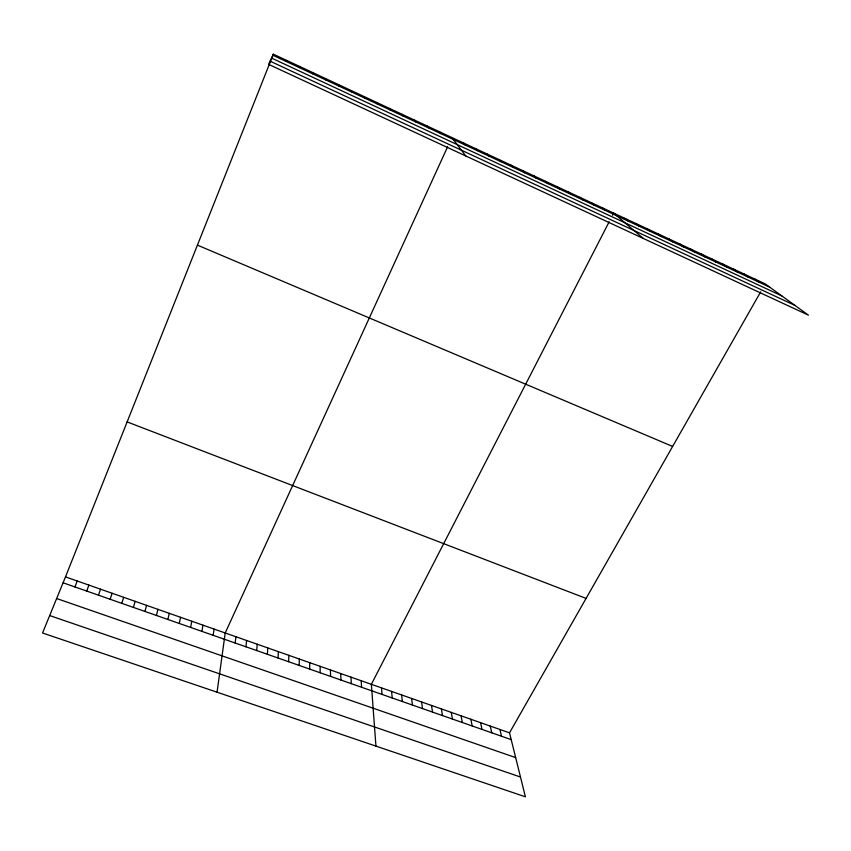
<?xml version="1.0" encoding="UTF-8"?>
<svg xmlns="http://www.w3.org/2000/svg" width="851" height="851" viewBox="0 0 851 851"><rect width="100%" height="100%" fill="white"/><g stroke="black" fill="none" stroke-linecap="round" stroke-linejoin="round"><path stroke-width="1.28" d="M309.668 669.099L309.743 662.674M299.158 665.418L299.329 659.014M288.606 661.727L288.872 655.344M312.625 73.803L312.679 72.548M278.011 658.014L278.373 651.653M267.363 654.291L267.82 647.951M256.672 650.558L257.236 644.228M245.95 646.803L246.599 640.495M235.163 643.026L235.929 636.75M217.058 692.203L225.207 632.984L447.658 146.723M213.154 635.325L214.112 629.08M299.446 67.644L299.648 66.463M201.91 631.389L202.974 625.177M190.613 627.432L191.794 621.241M179.274 623.464L180.561 617.294M167.881 619.475L169.275 613.337M156.435 615.475L157.946 609.359M144.947 611.454L146.563 605.359M133.405 607.412L135.128 601.349M121.81 603.359L123.65 597.317M286.191 61.463L286.542 60.336M110.162 599.285L112.119 593.264M98.471 595.189L100.546 589.2M86.728 591.073L88.908 585.105M74.931 586.945L77.228 581.01M760.688 291.829L509.515 732.839L525.397 796.813L42.55 632.995L65.495 576.882L273.362 54.187L765.209 283.883L808.45 315.178L268.576 64.346L273.362 54.187M609.167 221.792L371.366 684.31L375.94 746.104M612.518 215.271L613.635 213.101L643.25 238.429M49.677 615.56L520.482 777.037M56.645 598.519L515.663 757.613M63.08 582.797L511.206 739.625M65.495 576.882L509.515 732.839M127.129 421.905L586.073 598.413M197.432 245.131L672.63 446.445M270.075 61.155L794.962 305.413M272.863 55.241L769.751 287.17M271.533 58.07L781.824 295.914M754.709 278.979L759.145 282.224M744.146 274.043L748.486 277.245M733.541 269.097L737.785 272.246M722.893 264.118L727.041 267.235M712.191 259.119L716.234 262.193M701.437 254.098L705.383 257.13M690.64 249.056L694.48 252.034M679.789 243.992L683.534 246.928M668.897 238.908L672.524 241.79M657.94 233.791L661.472 236.631M646.941 228.653L650.366 231.451M635.888 223.494L639.207 226.238M624.794 218.303L627.995 221.005M602.434 207.867L605.423 210.463M591.179 202.612L594.051 205.155M579.861 197.326L582.627 199.825M568.5 192.018L571.149 194.475M557.086 186.688L559.618 189.092M545.608 181.327L548.033 183.678M534.088 175.944L536.385 178.242M522.503 170.54L524.695 172.785M510.866 165.105L512.94 167.296M499.175 159.648L501.122 161.786M487.432 154.159L489.261 156.244M475.635 148.648L477.337 150.68M463.774 143.106L465.348 145.085M451.86 137.543L465.774 155.967M439.52 131.777L440.839 133.65M427.117 125.991L428.308 127.799M414.66 120.172L415.714 121.916M402.129 114.321L403.055 116.013M389.545 108.449L390.332 110.077M376.897 102.535L377.546 104.109M364.185 96.599L364.696 98.11M351.41 90.632L351.782 92.078M499.899 729.456L501.505 736.232M490.25 726.073L491.772 732.828M480.56 722.669L481.996 729.403M470.826 719.244L472.177 725.967M461.051 715.819L462.327 722.52M451.243 712.372L452.434 719.063M338.56 84.632L338.794 86.015M441.403 708.915L442.499 715.585M431.51 705.436L432.531 712.096M421.585 701.958L422.522 708.596M411.629 698.458L412.469 705.075M401.619 694.937L402.374 701.543M391.577 691.416L392.237 698.001M381.493 687.874L382.067 694.437M325.656 78.611L325.742 79.92M361.196 680.747L361.59 687.268M350.995 677.162L351.293 683.661M340.74 673.556L340.953 680.045M330.454 669.95L330.571 676.417M320.125 666.312L320.146 672.769"/></g></svg>
